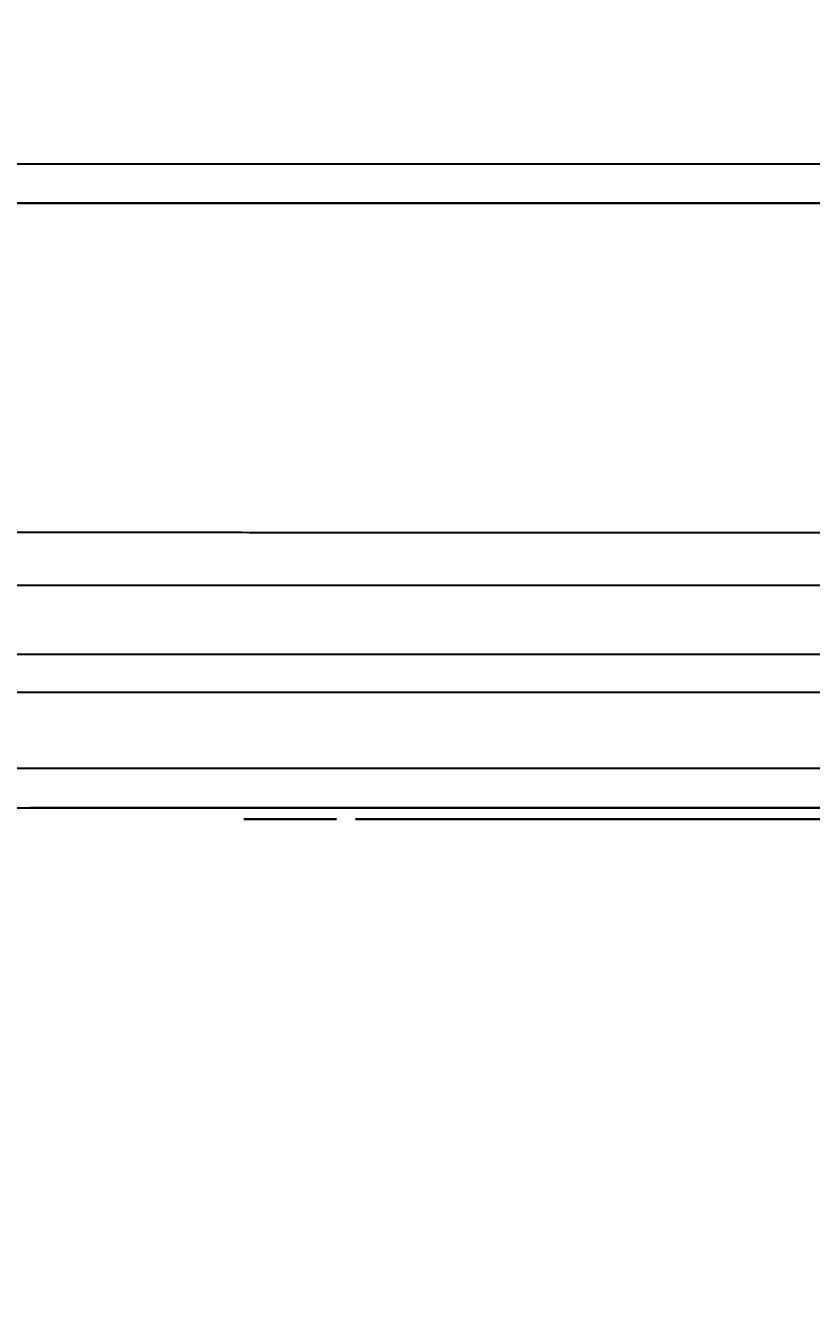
# Model space of a CAD drawing. Extents: x 8663 to 11443, y -20992 to -18942.
# Drawn here: x 9533.69 to 9554.19, y -20558.39 to -20525.33 of the extents above; entities that cross this region are included whole.
import ezdxf

# ---------------------------------------------------------------- set-up
doc = ezdxf.new("R2010")
doc.units = 0
doc.layers.get('0').update_dxf_attribs({"linetype": 'CONTINUOUS'})
doc.layers.add('1', color=7, linetype='CONTINUOUS')
doc.styles.add('____', font='')
doc.styles.get('____').set_extended_font_data('굴림')
doc.dimstyles.new('MSADIM', dxfattribs={"dimtxt": 33, "dimasz": 17, "dimexe": 10, "dimexo": 7.5, "dimgap": 10, "dimtad": 0, "dimtih": 1, "dimtoh": 1, "dimdec": 0, "dimzin": 1, "dimtxsty": '____', "dimcen": 11.25, "dimazin": 3, "dimtfac": 1, "dimtdec": 0, "dimtix": 1, "dimtmove": 0, "dimatfit": 3, "dimtolj": 1, "dimtzin": 1})

# ---------------------------------------------------------------- blocks, each defined once
blk = doc.blocks.new('*D257')
at = {"color": 0}
for p, q in [((9808.175, -20526.701), (9808.175, -20649.19)), ((9336.771, -20553.594), (9336.771, -20649.19)), ((9353.771, -20639.19), (9531.49, -20639.19)), ((9791.175, -20639.19), (9613.456, -20639.19))]:
    blk.add_line(p, q, dxfattribs=at)
for points in [[(9353.771, -20636.357), (9353.771, -20642.024), (9336.771, -20639.19)], [(9791.175, -20636.357), (9791.175, -20642.024), (9808.175, -20639.19)]]:
    blk.add_solid(points, dxfattribs=at)
at = {"color": 0, "insert": (9572.473, -20639.19), "char_height": 28, "attachment_point": 5, "style": '____'}
blk.add_mtext('\\A1;470', dxfattribs=at)

msp = doc.modelspace()

# ---------------------------------------------------------------- linework, layer by layer
at = {"layer": '1', "color": 7, "linetype": 'CONTINUOUS'}
for p, q in [((9516.189, -20544.688), (9578.447, -20544.688)), ((9424.935, -20545.722), (9578.447, -20545.722))]:
    msp.add_line(p, q, dxfattribs=at)
for points, degree, knots in [([(9426.57, -20528.975), (9427.235, -20528.973), (9427.942, -20528.971), (9429.446, -20528.968), (9430.244, -20528.966), (9431.937, -20528.963), (9432.833, -20528.962), (9434.734, -20528.959), (9435.738, -20528.958), (9437.864, -20528.956), (9438.986, -20528.955), (9441.359, -20528.953), (9442.61, -20528.952), (9445.252, -20528.951), (9446.643, -20528.95), (9448.845, -20528.949), (9449.599, -20528.949), (9450.758, -20528.949), (9451.346, -20528.948), (9452.044, -20528.948), (9452.397, -20528.948), (9452.574, -20528.948), (9452.663, -20528.948), (9452.708, -20528.948), (9452.73, -20528.948), (9452.741, -20528.948), (9452.746, -20528.948), (9452.749, -20528.948), (9452.751, -20528.948), (9452.751, -20528.948), (9452.752, -20528.948), (9452.752, -20528.948), (9452.752, -20528.948), (9454.136, -20528.948), (9455.548, -20528.947), (9457.71, -20528.947), (9458.438, -20528.947), (9459.908, -20528.946), (9460.65, -20528.946), (9462.898, -20528.946), (9464.424, -20528.946), (9467.533, -20528.945), (9469.115, -20528.945), (9472.337, -20528.945), (9473.975, -20528.944), (9477.31, -20528.944), (9479.006, -20528.944), (9482.453, -20528.944), (9484.205, -20528.944), (9486.874, -20528.944), (9488.219, -20528.944), (9489.806, -20528.944), (9490.604, -20528.944), (9491.004, -20528.944), (9491.204, -20528.944), (9491.304, -20528.944), (9491.354, -20528.944), (9491.379, -20528.944), (9491.392, -20528.944), (9491.398, -20528.944), (9491.401, -20528.944), (9491.403, -20528.944), (9491.404, -20528.944), (9491.404, -20528.944), (9491.404, -20528.944), (9493.509, -20528.944), (9495.648, -20528.944), (9498.906, -20528.943), (9500, -20528.943), (9502.204, -20528.943), (9503.314, -20528.943), (9506.667, -20528.943), (9508.932, -20528.943), (9513.516, -20528.943), (9515.835, -20528.943), (9520.519, -20528.943), (9522.884, -20528.943), (9527.655, -20528.943), (9530.061, -20528.943), (9533.695, -20528.943), (9534.911, -20528.943), (9537.35, -20528.943), (9539.797, -20528.943), (9542.257, -20528.943), (9544.724, -20528.943), (9545.96, -20528.943), (9548.439, -20528.943), (9549.68, -20528.943), (9552.168, -20528.943), (9553.414, -20528.943), (9557.156, -20528.943), (9559.659, -20528.943), (9567.176, -20528.943), (9572.204, -20528.943), (9582.232, -20528.943), (9587.232, -20528.943), (9593.436, -20528.943), (9594.674, -20528.943), (9597.145, -20528.943), (9598.377, -20528.943), (9602.066, -20528.943), (9604.512, -20528.943), (9606.94, -20528.943)], 3, [0, 0, 0, 0, 0.03125, 0.03125, 0.0625, 0.0625, 0.09375, 0.09375, 0.125, 0.125, 0.15625, 0.15625, 0.1875, 0.1875, 0.21875, 0.21875, 0.234375, 0.234375, 0.242187, 0.246094, 0.248047, 0.249023, 0.249512, 0.249756, 0.249878, 0.249939, 0.249969, 0.249985, 0.249992, 0.249996, 0.249998, 0.249998, 0.25, 0.25, 0.28125, 0.28125, 0.296875, 0.296875, 0.3125, 0.3125, 0.34375, 0.34375, 0.375, 0.375, 0.40625, 0.40625, 0.4375, 0.4375, 0.46875, 0.46875, 0.484375, 0.492187, 0.496094, 0.498047, 0.499023, 0.499512, 0.499756, 0.499878, 0.499939, 0.499969, 0.499985, 0.499992, 0.499996, 0.499996, 0.5, 0.5, 0.53125, 0.53125, 0.546875, 0.546875, 0.5625, 0.5625, 0.59375, 0.59375, 0.625, 0.625, 0.65625, 0.65625, 0.6875, 0.6875, 0.703125, 0.703125, 0.71875, 0.734375, 0.734375, 0.75, 0.75, 0.765625, 0.765625, 0.78125, 0.78125, 0.8125, 0.8125, 0.875, 0.875, 0.9375, 0.9375, 0.953125, 0.953125, 0.96875, 0.96875, 1, 1, 1, 1]), ([(9606.94, -20529.964), (9606.877, -20529.964), (9606.751, -20529.964), (9606.563, -20529.964), (9606.374, -20529.964), (9606.185, -20529.964), (9605.996, -20529.964), (9605.808, -20529.964), (9605.619, -20529.964), (9605.43, -20529.964), (9605.241, -20529.964), (9605.053, -20529.964), (9604.864, -20529.964), (9604.675, -20529.964), (9604.486, -20529.964), (9604.297, -20529.964), (9604.108, -20529.964), (9603.919, -20529.964), (9603.73, -20529.964), (9603.541, -20529.964), (9603.353, -20529.964), (9603.164, -20529.964), (9602.975, -20529.964), (9602.786, -20529.964), (9602.597, -20529.964), (9602.408, -20529.964), (9602.219, -20529.964), (9602.029, -20529.964), (9601.84, -20529.964), (9601.651, -20529.964), (9601.462, -20529.964), (9601.273, -20529.964), (9601.084, -20529.964), (9600.895, -20529.964), (9600.706, -20529.964), (9600.517, -20529.964), (9600.327, -20529.964), (9600.138, -20529.964), (9599.949, -20529.964), (9599.76, -20529.964), (9599.57, -20529.964), (9599.381, -20529.964), (9599.192, -20529.964), (9599.003, -20529.964), (9598.813, -20529.964), (9598.624, -20529.964), (9598.435, -20529.964), (9598.245, -20529.964), (9598.056, -20529.964), (9597.867, -20529.964), (9597.677, -20529.964), (9597.488, -20529.964), (9597.298, -20529.964), (9597.109, -20529.964), (9596.919, -20529.964), (9596.73, -20529.964), (9596.54, -20529.964), (9596.351, -20529.964), (9596.161, -20529.964), (9595.972, -20529.964), (9595.782, -20529.964), (9595.593, -20529.964), (9595.403, -20529.964), (9595.214, -20529.964), (9595.024, -20529.964), (9594.834, -20529.964), (9594.645, -20529.964), (9594.455, -20529.964), (9594.266, -20529.964), (9594.076, -20529.964), (9593.886, -20529.964), (9593.696, -20529.964), (9593.507, -20529.964), (9593.317, -20529.964), (9593.127, -20529.964), (9592.937, -20529.964), (9592.748, -20529.964), (9592.558, -20529.964), (9592.368, -20529.964), (9592.178, -20529.964), (9591.988, -20529.964), (9591.799, -20529.964), (9591.609, -20529.964), (9591.419, -20529.964), (9591.229, -20529.964), (9591.039, -20529.964), (9589.856, -20529.964), (9587.681, -20529.964), (9584.523, -20529.964), (9581.373, -20529.964), (9578.232, -20529.964), (9574.838, -20529.964), (9571.199, -20529.964), (9567.327, -20529.964), (9563.488, -20529.964), (9559.659, -20529.964), (9555.847, -20529.964), (9552.056, -20529.964), (9548.315, -20529.964), (9543.383, -20529.964), (9537.335, -20529.964), (9531.033, -20529.964), (9525.65, -20529.964), (9521.13, -20529.964), (9516.687, -20529.964), (9512.327, -20529.965), (9508.057, -20529.965), (9504.686, -20529.965), (9502.149, -20529.965), (9500.395, -20529.965), (9498.666, -20529.965), (9496.96, -20529.965), (9495.279, -20529.965), (9493.622, -20529.965), (9491.572, -20529.965), (9489.153, -20529.965), (9486.393, -20529.965), (9483.702, -20529.966), (9480.185, -20529.966), (9475.942, -20529.966), (9471.376, -20529.967), (9467.317, -20529.967), (9463.969, -20529.967), (9461.015, -20529.968), (9458.422, -20529.969), (9455.937, -20529.969), (9453.414, -20529.97), (9450.87, -20529.971), (9448.318, -20529.972), (9446.274, -20529.972), (9444.684, -20529.973), (9443.503, -20529.974), (9442.152, -20529.975), (9440.648, -20529.976), (9438.997, -20529.977), (9437.401, -20529.979), (9435.848, -20529.981), (9434.344, -20529.983), (9433.13, -20529.984), (9432.184, -20529.986), (9431.485, -20529.987), (9430.793, -20529.989), (9430.28, -20529.99), (9429.939, -20529.991), (9429.766, -20529.991), (9429.593, -20529.992), (9429.42, -20529.992), (9429.246, -20529.992), (9429.073, -20529.993), (9428.9, -20529.993), (9428.727, -20529.994), (9428.554, -20529.994), (9428.381, -20529.995), (9428.208, -20529.995), (9428.035, -20529.996), (9427.862, -20529.996), (9427.689, -20529.997), (9427.574, -20529.997), (9427.517, -20529.997)], 3, [0, 0, 0, 0, 0.000736, 0.001471, 0.002207, 0.002943, 0.003678, 0.004414, 0.00515, 0.005886, 0.006622, 0.007358, 0.008094, 0.008831, 0.009567, 0.010303, 0.01104, 0.011776, 0.012513, 0.01325, 0.013987, 0.014724, 0.01546, 0.016198, 0.016935, 0.017672, 0.018409, 0.019147, 0.019884, 0.020622, 0.021359, 0.022097, 0.022835, 0.023573, 0.024311, 0.025049, 0.025788, 0.026526, 0.027265, 0.028003, 0.028742, 0.029481, 0.03022, 0.030959, 0.031698, 0.032437, 0.033177, 0.033916, 0.034656, 0.035395, 0.036135, 0.036875, 0.037615, 0.038356, 0.039096, 0.039837, 0.040577, 0.041318, 0.042059, 0.0428, 0.043541, 0.044282, 0.045024, 0.045765, 0.046507, 0.047249, 0.047991, 0.048733, 0.049475, 0.050217, 0.05096, 0.051703, 0.052446, 0.053189, 0.053932, 0.054675, 0.055419, 0.056162, 0.056906, 0.05765, 0.058394, 0.059138, 0.059883, 0.060627, 0.061372, 0.062117, 0.062862, 0.075299, 0.087739, 0.100186, 0.112646, 0.125124, 0.14076, 0.156365, 0.171947, 0.187515, 0.203354, 0.21913, 0.234851, 0.250525, 0.281964, 0.313153, 0.334117, 0.354922, 0.375572, 0.396687, 0.417595, 0.438298, 0.447362, 0.456399, 0.465409, 0.474391, 0.483344, 0.492269, 0.501163, 0.516831, 0.532423, 0.547932, 0.563351, 0.594506, 0.62525, 0.65018, 0.674777, 0.69383, 0.712629, 0.731148, 0.749363, 0.770626, 0.791517, 0.811993, 0.822545, 0.833, 0.843354, 0.859112, 0.874675, 0.8904, 0.90598, 0.921645, 0.937289, 0.945055, 0.952864, 0.960719, 0.968623, 0.970648, 0.972683, 0.974727, 0.97678, 0.978842, 0.980914, 0.982995, 0.985085, 0.987185, 0.989295, 0.991415, 0.993546, 0.995686, 0.997838, 1, 1, 1, 1]), ([(9428.833, -20529.996), (9430.503, -20529.991), (9432.296, -20529.988), (9436.122, -20529.981), (9438.156, -20529.979), (9442.473, -20529.975), (9444.757, -20529.974), (9448.382, -20529.972), (9449.621, -20529.971), (9452.158, -20529.971), (9453.457, -20529.97), (9457.444, -20529.969), (9460.225, -20529.968), (9466.038, -20529.967), (9469.072, -20529.967), (9475.418, -20529.966), (9478.731, -20529.966), (9485.672, -20529.966), (9489.298, -20529.965), (9496.909, -20529.965), (9500.849, -20529.965), (9509.011, -20529.965), (9513.231, -20529.965), (9519.778, -20529.964), (9521.996, -20529.964), (9526.506, -20529.964), (9528.803, -20529.964), (9535.754, -20529.964), (9540.475, -20529.964), (9550.095, -20529.964), (9554.993, -20529.964), (9564.974, -20529.964), (9570.055, -20529.964), (9576.53, -20529.964), (9577.83, -20529.964), (9580.445, -20529.964), (9581.76, -20529.964), (9585.708, -20529.964), (9588.346, -20529.964), (9596.281, -20529.964), (9601.596, -20529.964), (9606.94, -20529.964)], 3, [0, 0, 0, 0, 0.0625, 0.0625, 0.125, 0.125, 0.1875, 0.1875, 0.21875, 0.21875, 0.25, 0.25, 0.3125, 0.3125, 0.375, 0.375, 0.4375, 0.4375, 0.5, 0.5, 0.5625, 0.5625, 0.625, 0.625, 0.65625, 0.65625, 0.6875, 0.6875, 0.75, 0.75, 0.8125, 0.8125, 0.875, 0.875, 0.890625, 0.890625, 0.90625, 0.90625, 0.9375, 0.9375, 1, 1, 1, 1]), ([(9431.28, -20538.504), (9431.951, -20538.505), (9432.659, -20538.505), (9434.154, -20538.506), (9434.941, -20538.506), (9436.6, -20538.507), (9437.473, -20538.508), (9439.308, -20538.509), (9440.272, -20538.509), (9442.297, -20538.51), (9443.358, -20538.51), (9445.585, -20538.511), (9446.751, -20538.512), (9448.585, -20538.513), (9449.211, -20538.513), (9450.491, -20538.514), (9451.146, -20538.514), (9452.486, -20538.514), (9453.171, -20538.515), (9454.222, -20538.515), (9454.754, -20538.515), (9455.384, -20538.516), (9455.702, -20538.516), (9455.862, -20538.516), (9455.942, -20538.516), (9455.982, -20538.516), (9456.002, -20538.516), (9456.012, -20538.516), (9456.017, -20538.516), (9456.02, -20538.516), (9456.021, -20538.516), (9456.021, -20538.516), (9456.022, -20538.516), (9456.022, -20538.516), (9456.022, -20538.516), (9456.495, -20538.516), (9456.993, -20538.516), (9458.042, -20538.517), (9458.594, -20538.517), (9459.752, -20538.518), (9460.358, -20538.518), (9461.631, -20538.519), (9462.296, -20538.519), (9463.689, -20538.519), (9464.417, -20538.52), (9465.556, -20538.52), (9465.944, -20538.52), (9466.737, -20538.521), (9467.142, -20538.521), (9467.969, -20538.521), (9468.391, -20538.521), (9469.253, -20538.522), (9469.693, -20538.522), (9470.59, -20538.522), (9471.048, -20538.522), (9471.749, -20538.523), (9472.104, -20538.523), (9472.523, -20538.523), (9472.734, -20538.523), (9472.84, -20538.523), (9472.893, -20538.523), (9472.92, -20538.523), (9472.933, -20538.523), (9472.94, -20538.523), (9472.943, -20538.523), (9472.945, -20538.523), (9472.946, -20538.523), (9472.946, -20538.523), (9472.946, -20538.523), (9472.946, -20538.523), (9474.068, -20538.524), (9475.164, -20538.524), (9477.301, -20538.525), (9478.342, -20538.525), (9480.358, -20538.526), (9481.334, -20538.526), (9483.216, -20538.527), (9484.122, -20538.527), (9485.857, -20538.528), (9486.686, -20538.528), (9488.262, -20538.529), (9489.009, -20538.529), (9490.416, -20538.53), (9491.075, -20538.53), (9491.996, -20538.53), (9492.291, -20538.531), (9492.716, -20538.531), (9492.925, -20538.531), (9493.16, -20538.531), (9493.275, -20538.531), (9493.333, -20538.531), (9493.361, -20538.531), (9493.376, -20538.531), (9493.383, -20538.531), (9493.386, -20538.531), (9493.388, -20538.531), (9493.389, -20538.531), (9493.389, -20538.531), (9493.39, -20538.531), (9493.39, -20538.531), (9493.39, -20538.531), (9494.502, -20538.531), (9495.616, -20538.532), (9497.848, -20538.533), (9498.965, -20538.533), (9501.202, -20538.534), (9502.321, -20538.534), (9504.559, -20538.535), (9505.678, -20538.535), (9509.032, -20538.536), (9511.266, -20538.536), (9515.708, -20538.538), (9517.918, -20538.538), (9522.3, -20538.539), (9524.472, -20538.54), (9528.766, -20538.541), (9530.888, -20538.542), (9535.069, -20538.543), (9537.128, -20538.544), (9540.163, -20538.544), (9541.165, -20538.545), (9542.654, -20538.545), (9543.395, -20538.545), (9544.253, -20538.545), (9544.68, -20538.545), (9544.893, -20538.545), (9545, -20538.545), (9545.053, -20538.545), (9545.079, -20538.545), (9545.093, -20538.545), (9545.099, -20538.545), (9545.103, -20538.545), (9545.104, -20538.545), (9545.105, -20538.545), (9545.106, -20538.545), (9545.106, -20538.545), (9545.106, -20538.545), (9546.424, -20538.546), (9547.743, -20538.546), (9549.724, -20538.546), (9550.384, -20538.546), (9551.705, -20538.547), (9552.365, -20538.547), (9555.667, -20538.547), (9558.31, -20538.548), (9562.267, -20538.548), (9563.585, -20538.548), (9566.216, -20538.549), (9567.531, -20538.549), (9570.155, -20538.549), (9571.464, -20538.549), (9574.078, -20538.55), (9575.381, -20538.55), (9577.981, -20538.55), (9579.278, -20538.55), (9581.863, -20538.551), (9583.152, -20538.551), (9585.719, -20538.551), (9586.998, -20538.551), (9589.547, -20538.551), (9590.816, -20538.551), (9593.342, -20538.552), (9594.6, -20538.552), (9596.477, -20538.552), (9597.102, -20538.552), (9598.347, -20538.552), (9598.968, -20538.552), (9600.826, -20538.552), (9602.058, -20538.552), (9603.589, -20538.552), (9603.895, -20538.552), (9604.506, -20538.552), (9604.811, -20538.552), (9605.421, -20538.552), (9605.725, -20538.552), (9606.333, -20538.552), (9606.636, -20538.552), (9606.94, -20538.552)], 3, [0, 0, 0, 0, 0.03125, 0.03125, 0.0625, 0.0625, 0.09375, 0.09375, 0.125, 0.125, 0.15625, 0.15625, 0.1875, 0.1875, 0.203125, 0.203125, 0.21875, 0.21875, 0.234375, 0.234375, 0.242187, 0.246094, 0.248047, 0.249023, 0.249512, 0.249756, 0.249878, 0.249939, 0.249969, 0.249985, 0.249992, 0.249996, 0.249998, 0.249998, 0.25, 0.25, 0.265625, 0.265625, 0.28125, 0.28125, 0.296875, 0.296875, 0.3125, 0.3125, 0.328125, 0.328125, 0.335937, 0.335937, 0.34375, 0.34375, 0.351562, 0.351562, 0.359375, 0.359375, 0.367187, 0.367187, 0.371094, 0.373047, 0.374023, 0.374512, 0.374756, 0.374878, 0.374939, 0.374969, 0.374985, 0.374992, 0.374996, 0.374998, 0.374998, 0.375, 0.375, 0.390625, 0.390625, 0.40625, 0.40625, 0.421875, 0.421875, 0.4375, 0.4375, 0.453125, 0.453125, 0.46875, 0.46875, 0.484375, 0.484375, 0.492187, 0.492187, 0.496094, 0.498047, 0.499023, 0.499512, 0.499756, 0.499878, 0.499939, 0.499969, 0.499985, 0.499992, 0.499996, 0.499998, 0.499998, 0.5, 0.5, 0.515625, 0.515625, 0.53125, 0.53125, 0.546875, 0.546875, 0.5625, 0.5625, 0.59375, 0.59375, 0.625, 0.625, 0.65625, 0.65625, 0.6875, 0.6875, 0.71875, 0.71875, 0.734375, 0.734375, 0.742187, 0.746094, 0.748047, 0.749023, 0.749512, 0.749756, 0.749878, 0.749939, 0.749969, 0.749985, 0.749992, 0.749996, 0.749998, 0.749998, 0.75, 0.75, 0.765625, 0.765625, 0.773437, 0.773437, 0.78125, 0.78125, 0.8125, 0.8125, 0.828125, 0.828125, 0.84375, 0.84375, 0.859375, 0.859375, 0.875, 0.875, 0.890625, 0.890625, 0.90625, 0.90625, 0.921875, 0.921875, 0.9375, 0.9375, 0.953125, 0.953125, 0.960937, 0.960937, 0.96875, 0.96875, 0.984375, 0.984375, 0.988281, 0.988281, 0.992187, 0.992187, 0.996094, 0.996094, 1, 1, 1, 1]), ([(9606.942, -20539.926), (9604.275, -20539.926), (9601.612, -20539.926), (9597.625, -20539.926), (9596.297, -20539.926), (9593.642, -20539.926), (9592.315, -20539.926), (9585.713, -20539.926), (9580.521, -20539.926), (9570.302, -20539.926), (9565.274, -20539.926), (9555.376, -20539.926), (9550.506, -20539.926), (9543.316, -20539.926), (9540.938, -20539.926), (9536.225, -20539.926), (9533.909, -20539.926), (9527.073, -20539.926), (9522.669, -20539.926), (9514.147, -20539.926), (9510.03, -20539.926), (9502.079, -20539.926), (9498.245, -20539.926), (9493.619, -20539.926), (9492.702, -20539.926), (9490.893, -20539.926), (9490, -20539.926), (9487.354, -20539.926), (9485.632, -20539.926), (9480.59, -20539.926), (9477.39, -20539.926), (9471.274, -20539.926), (9468.358, -20539.926), (9462.784, -20539.926), (9460.127, -20539.926), (9455.063, -20539.926), (9452.655, -20539.926), (9449.225, -20539.926), (9448.112, -20539.926), (9445.945, -20539.926), (9444.89, -20539.926), (9439.779, -20539.926), (9436.199, -20539.926), (9433.112, -20539.926)], 3, [0, 0, 0, 0, 0.03125, 0.03125, 0.046875, 0.046875, 0.0625, 0.0625, 0.125, 0.125, 0.1875, 0.1875, 0.25, 0.25, 0.28125, 0.28125, 0.3125, 0.3125, 0.375, 0.375, 0.4375, 0.4375, 0.5, 0.5, 0.515625, 0.515625, 0.53125, 0.53125, 0.5625, 0.5625, 0.625, 0.625, 0.6875, 0.6875, 0.75, 0.75, 0.8125, 0.8125, 0.84375, 0.84375, 0.875, 0.875, 1, 1, 1, 1]), ([(9606.94, -20542.716), (9605.163, -20542.716), (9603.394, -20542.716), (9599.878, -20542.716), (9598.131, -20542.716), (9592.934, -20542.716), (9589.524, -20542.716), (9585.33, -20542.716), (9584.493, -20542.716), (9582.834, -20542.716), (9582.015, -20542.716), (9579.585, -20542.716), (9578.003, -20542.716), (9573.357, -20542.716), (9570.393, -20542.716), (9566.818, -20542.716), (9566.109, -20542.716), (9564.705, -20542.716), (9564.008, -20542.716), (9561.948, -20542.716), (9560.611, -20542.716), (9556.7, -20542.716), (9554.227, -20542.716), (9549.506, -20542.716), (9547.259, -20542.716), (9542.963, -20542.716), (9540.914, -20542.716), (9536.994, -20542.716), (9535.142, -20542.716), (9531.625, -20542.716), (9529.96, -20542.716), (9525.212, -20542.716), (9522.372, -20542.716), (9518.646, -20542.716), (9517.533, -20542.716), (9516.479, -20542.716)], 3, [0, 0, 0, 0, 0.038702, 0.038702, 0.077404, 0.077404, 0.154808, 0.154808, 0.174159, 0.174159, 0.19351, 0.19351, 0.232212, 0.232212, 0.309615, 0.309615, 0.328966, 0.328966, 0.348317, 0.348317, 0.387019, 0.387019, 0.464423, 0.464423, 0.541827, 0.541827, 0.619231, 0.619231, 0.696635, 0.696635, 0.774039, 0.774039, 0.928846, 0.928846, 1, 1, 1, 1]), ([(9533.813, -20545.722), (9533.865, -20545.722), (9533.937, -20545.722), (9534.12, -20545.722), (9534.231, -20545.722), (9534.488, -20545.722), (9534.634, -20545.722), (9534.957, -20545.722), (9535.135, -20545.722), (9535.516, -20545.722), (9535.719, -20545.722), (9536.064, -20545.722), (9536.199, -20545.722), (9536.337, -20545.722)], 3, [0, 0, 0, 0, 0.17811, 0.17811, 0.356221, 0.356221, 0.534331, 0.534331, 0.712441, 0.712441, 0.890551, 0.890551, 1, 1, 1, 1]), ([(9536.337, -20545.722), (9535.792, -20545.722), (9534.749, -20545.722), (9533.97, -20545.722), (9533.813, -20545.722)], 2, [0, 0, 0, 0.287781, 0.64389, 1, 1, 1]), ([(9536.337, -20545.722), (9536.336, -20545.722), (9536.336, -20545.722), (9536.156, -20545.722), (9535.982, -20545.722), (9535.648, -20545.722), (9535.488, -20545.722), (9535.184, -20545.722), (9535.04, -20545.722), (9534.772, -20545.722), (9534.647, -20545.722), (9534.419, -20545.722), (9534.316, -20545.722), (9534.224, -20545.722)], 3, [0, 0, 0, 0, 0.0007, 0.0007, 0.20056, 0.20056, 0.40042, 0.40042, 0.60028, 0.60028, 0.80014, 0.80014, 1, 1, 1, 1]), ([(9534.224, -20545.722), (9534.501, -20545.722), (9535.311, -20545.722), (9536.068, -20545.722), (9536.337, -20545.722)], 2, [0, 0, 0, 0.39968, 0.799361, 1, 1, 1]), ([(9536.793, -20545.722), (9536.748, -20545.722), (9536.702, -20545.722), (9536.615, -20545.722), (9536.573, -20545.722), (9536.495, -20545.722), (9536.459, -20545.722), (9536.397, -20545.722), (9536.371, -20545.722), (9536.329, -20545.722), (9536.313, -20545.722), (9536.295, -20545.722), (9536.291, -20545.722), (9536.297, -20545.722), (9536.307, -20545.722), (9536.337, -20545.722), (9536.358, -20545.722), (9536.384, -20545.722)], 3, [0, 0, 0, 0, 0.125, 0.125, 0.25, 0.25, 0.375, 0.375, 0.5, 0.5, 0.625, 0.625, 0.75, 0.75, 0.875, 0.875, 1, 1, 1, 1]), ([(9536.768, -20545.722), (9536.827, -20545.722), (9537.452, -20545.722), (9538.04, -20545.722)], 2, [0, 0, 0, 0.094963, 1, 1, 1]), ([(9538.306, -20545.722), (9538.218, -20545.722), (9538.129, -20545.722), (9537.846, -20545.722), (9537.651, -20545.722), (9537.265, -20545.722), (9537.074, -20545.722), (9536.854, -20545.722), (9536.822, -20545.722), (9536.79, -20545.722)], 3, [0, 0, 0, 0, 0.17306, 0.17306, 0.553831, 0.553831, 0.934602, 0.934602, 1, 1, 1, 1]), ([(9538.305, -20545.722), (9538.276, -20545.722), (9538.253, -20545.722), (9538.222, -20545.722), (9538.214, -20545.722), (9538.214, -20545.722)], 3, [0, 0, 0, 0, 0.500888, 0.500888, 1, 1, 1, 1]), ([(9538.214, -20545.722), (9538.214, -20545.722), (9538.218, -20545.722), (9538.23, -20545.722), (9538.24, -20545.722), (9538.265, -20545.722), (9538.28, -20545.722), (9538.317, -20545.722), (9538.338, -20545.722), (9538.384, -20545.722), (9538.409, -20545.722), (9538.464, -20545.722), (9538.493, -20545.722), (9538.553, -20545.722), (9538.585, -20545.722), (9538.649, -20545.722), (9538.682, -20545.722), (9538.714, -20545.722)], 3, [0, 0, 0, 0, 0.124111, 0.124111, 0.249238, 0.249238, 0.374365, 0.374365, 0.499492, 0.499492, 0.624619, 0.624619, 0.749746, 0.749746, 0.874873, 0.874873, 1, 1, 1, 1]), ([(9538.714, -20545.722), (9538.615, -20545.722), (9538.432, -20545.722), (9538.291, -20545.722), (9538.214, -20545.722), (9538.214, -20545.722)], 2, [0, 0, 0, 0.250071, 0.500143, 0.750214, 1, 1, 1]), ([(9538.431, -20545.722), (9538.491, -20545.722), (9538.644, -20545.722), (9538.853, -20545.722), (9538.979, -20545.722)], 3, [0, 0, 0, 0, 0.472296, 1, 1, 1, 1]), ([(9538.891, -20545.722), (9538.844, -20545.722), (9538.798, -20545.722), (9538.722, -20545.722), (9538.691, -20545.722), (9538.661, -20545.722)], 3, [0, 0, 0, 0, 0.565963, 0.565963, 1, 1, 1, 1]), ([(9538.977, -20545.722), (9538.975, -20545.722), (9538.974, -20545.722), (9538.943, -20545.722), (9538.905, -20545.722), (9538.816, -20545.722), (9538.765, -20545.722), (9538.708, -20545.722)], 3, [0, 0, 0, 0, 0.027254, 0.027254, 0.525045, 0.525045, 1, 1, 1, 1]), ([(9541.858, -20545.722), (9541.766, -20545.722), (9541.663, -20545.722), (9541.435, -20545.722), (9541.31, -20545.722), (9541.042, -20545.722), (9540.898, -20545.722), (9540.594, -20545.722), (9540.433, -20545.722), (9540.099, -20545.722), (9539.926, -20545.722), (9539.567, -20545.722), (9539.383, -20545.722), (9539.039, -20545.722), (9538.881, -20545.722), (9538.72, -20545.722)], 3, [0, 0, 0, 0, 0.146359, 0.146359, 0.292719, 0.292719, 0.439078, 0.439078, 0.585437, 0.585437, 0.731796, 0.731796, 0.878156, 0.878156, 1, 1, 1, 1]), ([(9538.72, -20545.722), (9538.96, -20545.722), (9539.762, -20545.722), (9540.77, -20545.722), (9541.581, -20545.722), (9541.858, -20545.722)], 2, [0, 0, 0, 0.121748, 0.414499, 0.707249, 1, 1, 1]), ([(9538.724, -20545.722), (9538.74, -20545.722), (9538.756, -20545.722), (9539.012, -20545.722), (9539.25, -20545.722), (9539.712, -20545.722), (9539.935, -20545.722), (9540.363, -20545.722), (9540.566, -20545.722), (9540.947, -20545.722), (9541.124, -20545.722), (9541.448, -20545.722), (9541.594, -20545.722), (9541.851, -20545.722), (9541.962, -20545.722), (9542.144, -20545.722), (9542.217, -20545.722), (9542.268, -20545.722)], 3, [0, 0, 0, 0, 0.009235, 0.009235, 0.150773, 0.150773, 0.292311, 0.292311, 0.433849, 0.433849, 0.575387, 0.575387, 0.716924, 0.716924, 0.858462, 0.858462, 1, 1, 1, 1]), ([(9538.785, -20545.722), (9538.824, -20545.722), (9538.894, -20545.722), (9538.922, -20545.722)], 2, [0, 0, 0, 0.499743, 1, 1, 1]), ([(9540.205, -20545.722), (9540.175, -20545.722), (9540.107, -20545.722), (9540.006, -20545.722), (9539.903, -20545.722), (9539.808, -20545.722), (9539.75, -20545.722), (9539.722, -20545.722), (9539.721, -20545.722)], 3, [0, 0, 0, 0, 0.161694, 0.371201, 0.577824, 0.785136, 0.995315, 1, 1, 1, 1]), ([(9541.857, -20545.722), (9541.861, -20545.722), (9542.39, -20545.722), (9542.971, -20545.722)], 2, [0, 0, 0, 0.00819, 1, 1, 1]), ([(9542.972, -20545.722), (9542.904, -20545.722), (9542.837, -20545.722), (9542.456, -20545.722), (9542.154, -20545.722), (9541.863, -20545.722), (9541.86, -20545.722), (9541.857, -20545.722)], 3, [0, 0, 0, 0, 0.17247, 0.17247, 0.991807, 0.991807, 1, 1, 1, 1]), ([(9542.926, -20545.722), (9542.951, -20545.722), (9542.999, -20545.722), (9543.069, -20545.722), (9543.134, -20545.722), (9543.195, -20545.722), (9543.25, -20545.722), (9543.301, -20545.722), (9543.347, -20545.722), (9543.388, -20545.722), (9543.421, -20545.722), (9543.439, -20545.722), (9543.445, -20545.722)], 3, [0, 0, 0, 0, 0.130869, 0.254019, 0.369217, 0.47768, 0.579405, 0.675764, 0.767676, 0.856215, 0.943073, 1, 1, 1, 1]), ([(9543.424, -20545.722), (9543.396, -20545.722), (9543.362, -20545.722), (9543.279, -20545.722), (9543.153, -20545.722), (9543.097, -20545.722), (9543.04, -20545.722), (9543.003, -20545.722), (9542.926, -20545.722)], 2, [0, 0, 0, 0.148981, 0.148981, 0.57449, 0.57449, 0.787245, 0.787245, 1, 1, 1]), ([(9542.987, -20545.722), (9543.087, -20545.722), (9543.148, -20545.722), (9543.234, -20545.722), (9543.306, -20545.722), (9543.476, -20545.722), (9543.592, -20545.722), (9543.721, -20545.722), (9543.81, -20545.722), (9543.824, -20545.722), (9543.834, -20545.722), (9543.836, -20545.722)], 2, [0, 0, 0, 0.125, 0.125, 0.25, 0.25, 0.5, 0.5, 0.75, 0.875, 0.875, 1, 1, 1]), ([(9543.836, -20545.722), (9543.836, -20545.722), (9543.834, -20545.722), (9543.824, -20545.722), (9543.806, -20545.722), (9543.782, -20545.722), (9543.75, -20545.722), (9543.712, -20545.722), (9543.666, -20545.722), (9543.613, -20545.722), (9543.555, -20545.722), (9543.489, -20545.722), (9543.419, -20545.722), (9543.343, -20545.722), (9543.262, -20545.722), (9543.175, -20545.722), (9543.083, -20545.722), (9543.019, -20545.722), (9542.987, -20545.722)], 3, [0, 0, 0, 0, 0.067445, 0.131363, 0.192807, 0.25185, 0.309132, 0.365564, 0.421961, 0.479423, 0.537556, 0.596298, 0.656752, 0.719202, 0.784112, 0.852542, 0.92425, 1, 1, 1, 1]), ([(9544.261, -20545.722), (9544.24, -20545.722), (9544.218, -20545.722), (9544.172, -20545.722), (9544.149, -20545.722), (9544.107, -20545.722), (9544.087, -20545.722), (9544.054, -20545.722), (9544.04, -20545.722), (9544.03, -20545.722)], 3, [0, 0, 0, 0, 0.25, 0.25, 0.5, 0.5, 0.75, 0.75, 1, 1, 1, 1]), ([(9546.18, -20545.722), (9546.056, -20545.722), (9545.933, -20545.722), (9545.285, -20545.722), (9544.768, -20545.722), (9544.261, -20545.722)], 3, [0, 0, 0, 0, 0.190201, 0.190201, 1, 1, 1, 1]), ([(9546.191, -20545.722), (9546.095, -20545.722), (9546, -20545.722), (9545.528, -20545.722), (9545.16, -20545.722), (9544.623, -20545.722), (9544.448, -20545.722), (9544.276, -20545.722)], 3, [0, 0, 0, 0, 0.144658, 0.144658, 0.71756, 0.71756, 1, 1, 1, 1]), ([(9544.689, -20545.722), (9544.678, -20545.722), (9544.672, -20545.722), (9544.671, -20545.722), (9544.675, -20545.722), (9544.693, -20545.722), (9544.706, -20545.722), (9544.74, -20545.722), (9544.761, -20545.722), (9544.784, -20545.722)], 3, [0, 0, 0, 0, 0.25, 0.25, 0.5, 0.5, 0.75, 0.75, 1, 1, 1, 1]), ([(9544.834, -20545.722), (9545.356, -20545.722), (9546.047, -20545.722), (9546.191, -20545.722)], 2, [0, 0, 0, 0.793527, 1, 1, 1]), ([(9546.2, -20545.722), (9546.246, -20545.722), (9546.3, -20545.722), (9546.42, -20545.722), (9546.487, -20545.722), (9546.629, -20545.722), (9546.704, -20545.722), (9546.86, -20545.722), (9546.94, -20545.722), (9547.02, -20545.722)], 3, [0, 0, 0, 0, 0.25, 0.25, 0.5, 0.5, 0.75, 0.75, 1, 1, 1, 1]), ([(9554.144, -20545.722), (9554.075, -20545.722), (9554.005, -20545.722), (9553.398, -20545.722), (9552.856, -20545.722), (9551.765, -20545.722), (9551.218, -20545.722), (9550.122, -20545.722), (9549.574, -20545.722), (9548.484, -20545.722), (9547.941, -20545.722), (9547.273, -20545.722), (9547.142, -20545.722), (9547.012, -20545.722)], 3, [0, 0, 0, 0, 0.029642, 0.029642, 0.258318, 0.258318, 0.486994, 0.486994, 0.71567, 0.71567, 0.944346, 0.944346, 1, 1, 1, 1]), ([(9547.012, -20545.722), (9547.207, -20545.722), (9549.021, -20545.722), (9552.318, -20545.722), (9554.04, -20545.722), (9554.145, -20545.722)], 2, [0, 0, 0, 0.055549, 0.51298, 0.97041, 1, 1, 1]), ([(9547.695, -20545.722), (9548.181, -20545.722), (9548.671, -20545.722), (9549.664, -20545.722), (9550.167, -20545.722), (9551.172, -20545.722), (9551.675, -20545.722), (9552.676, -20545.722), (9553.174, -20545.722), (9553.829, -20545.722), (9553.989, -20545.722), (9554.149, -20545.722)], 3, [0, 0, 0, 0, 0.228293, 0.228293, 0.460298, 0.460298, 0.692303, 0.692303, 0.924308, 0.924308, 1, 1, 1, 1]), ([(9554.149, -20545.722), (9553.91, -20545.722), (9552.183, -20545.722), (9549.169, -20545.722), (9547.695, -20545.722)], 2, [0, 0, 0, 0.075558, 0.539635, 1, 1, 1]), ([(9547.914, -20545.722), (9548.077, -20545.722), (9548.842, -20545.722), (9549.449, -20545.722)], 2, [0, 0, 0, 0.213753, 1, 1, 1]), ([(9551.823, -20545.722), (9551.44, -20545.722), (9551.054, -20545.722), (9550.262, -20545.722), (9549.854, -20545.722), (9549.043, -20545.722), (9548.64, -20545.722), (9548.131, -20545.722), (9548.023, -20545.722), (9547.915, -20545.722)], 3, [0, 0, 0, 0, 0.293816, 0.293816, 0.604568, 0.604568, 0.91532, 0.91532, 1, 1, 1, 1]), ([(9547.923, -20545.722), (9547.923, -20545.722), (9547.923, -20545.722), (9547.924, -20545.722), (9547.925, -20545.722), (9547.927, -20545.722), (9547.93, -20545.722), (9547.934, -20545.722), (9547.937, -20545.722), (9547.94, -20545.722), (9547.942, -20545.722)], 3, [0, 0, 0, 0, 0.161137, 0.311442, 0.450968, 0.581069, 0.70177, 0.810507, 0.909806, 1, 1, 1, 1]), ([(9547.942, -20545.722), (9547.931, -20545.722), (9547.926, -20545.722), (9547.924, -20545.722), (9547.923, -20545.722)], 2, [0, 0, 0, 0.5, 0.5, 1, 1, 1]), ([(9551.818, -20545.722), (9551.821, -20545.722), (9551.837, -20545.722), (9551.858, -20545.722), (9551.988, -20545.722), (9552.356, -20545.722), (9552.6, -20545.722), (9552.718, -20545.722), (9552.919, -20545.722), (9552.983, -20545.722), (9553.026, -20545.722), (9553.114, -20545.722)], 2, [0, 0, 0, 0.125, 0.125, 0.25, 0.5, 0.75, 0.75, 0.875, 0.9375, 0.9375, 1, 1, 1]), ([(9553.114, -20545.722), (9553.068, -20545.722), (9552.976, -20545.722), (9552.843, -20545.722), (9552.715, -20545.722), (9552.595, -20545.722), (9552.48, -20545.722), (9552.373, -20545.722), (9552.272, -20545.722), (9552.178, -20545.722), (9552.094, -20545.722), (9552.02, -20545.722), (9551.957, -20545.722), (9551.906, -20545.722), (9551.867, -20545.722), (9551.838, -20545.722), (9551.821, -20545.722), (9551.819, -20545.722), (9551.818, -20545.722)], 3, [0, 0, 0, 0, 0.066613, 0.130332, 0.192192, 0.252725, 0.312371, 0.372231, 0.432474, 0.494317, 0.556331, 0.617576, 0.678464, 0.739601, 0.801745, 0.86563, 0.931455, 1, 1, 1, 1]), ([(9553.109, -20545.722), (9552.985, -20545.722), (9552.904, -20545.722), (9552.797, -20545.722), (9552.705, -20545.722), (9552.514, -20545.722), (9552.246, -20545.722), (9552.182, -20545.722)], 2, [0, 0, 0, 0.171105, 0.171105, 0.342209, 0.342209, 0.684419, 1, 1, 1]), ([(9552.276, -20545.722), (9552.29, -20545.722), (9552.323, -20545.722), (9552.382, -20545.722), (9552.452, -20545.722), (9552.528, -20545.722), (9552.611, -20545.722), (9552.699, -20545.722), (9552.794, -20545.722), (9552.894, -20545.722), (9553, -20545.722), (9553.072, -20545.722), (9553.109, -20545.722)], 3, [0, 0, 0, 0, 0.078087, 0.179756, 0.280874, 0.379639, 0.477756, 0.576349, 0.676605, 0.780037, 0.887362, 1, 1, 1, 1]), ([(9553.374, -20545.722), (9553.291, -20545.722), (9553.194, -20545.722), (9553.125, -20545.722), (9553.012, -20545.722)], 2, [0, 0, 0, 0.5, 0.5, 1, 1, 1]), ([(9553.012, -20545.722), (9553.046, -20545.722), (9553.114, -20545.722), (9553.212, -20545.722), (9553.299, -20545.722), (9553.352, -20545.722), (9553.374, -20545.722)], 3, [0, 0, 0, 0, 0.28181, 0.553137, 0.813402, 1, 1, 1, 1]), ([(9553.109, -20545.722), (9553.137, -20545.722), (9553.191, -20545.722), (9553.271, -20545.722), (9553.347, -20545.722), (9553.396, -20545.722), (9553.419, -20545.722)], 3, [0, 0, 0, 0, 0.26368, 0.521479, 0.775734, 1, 1, 1, 1]), ([(9553.487, -20545.722), (9553.454, -20545.722), (9553.419, -20545.722), (9553.284, -20545.722), (9553.109, -20545.722)], 2, [0, 0, 0, 0.179236, 0.179236, 1, 1, 1]), ([(9553.436, -20545.722), (9553.413, -20545.722), (9553.364, -20545.722), (9553.286, -20545.722), (9553.202, -20545.722), (9553.144, -20545.722), (9553.114, -20545.722)], 3, [0, 0, 0, 0, 0.210892, 0.462388, 0.72582, 1, 1, 1, 1]), ([(9553.114, -20545.722), (9553.29, -20545.722), (9553.419, -20545.722), (9553.427, -20545.722), (9553.436, -20545.722)], 2, [0, 0, 0, 0.949077, 0.949077, 1, 1, 1]), ([(9554.141, -20545.722), (9554.221, -20545.722), (9554.301, -20545.722), (9554.456, -20545.722), (9554.531, -20545.722), (9554.673, -20545.722), (9554.74, -20545.722), (9554.86, -20545.722), (9554.914, -20545.722), (9554.96, -20545.722)], 3, [0, 0, 0, 0, 0.25, 0.25, 0.5, 0.5, 0.75, 0.75, 1, 1, 1, 1]), ([(9554.705, -20545.722), (9554.656, -20545.722), (9554.386, -20545.722), (9554.141, -20545.722)], 2, [0, 0, 0, 0.198757, 1, 1, 1]), ([(9540.631, -20546.022), (9540.545, -20546.022), (9540.502, -20546.022), (9540.441, -20546.022), (9540.238, -20546.022), (9540.126, -20546.022), (9539.883, -20546.022), (9539.708, -20546.022), (9539.541, -20546.022), (9539.461, -20546.022), (9539.425, -20546.022), (9539.406, -20546.022), (9539.393, -20546.022), (9539.39, -20546.022)], 2, [0, 0, 0, 0.0625, 0.0625, 0.125, 0.25, 0.25, 0.5, 0.5, 0.75, 0.75, 0.875, 0.875, 1, 1, 1]), ([(9539.39, -20546.022), (9539.391, -20546.022), (9539.393, -20546.022), (9539.409, -20546.022), (9539.435, -20546.022), (9539.471, -20546.022), (9539.518, -20546.022), (9539.576, -20546.022), (9539.643, -20546.022), (9539.721, -20546.022), (9539.808, -20546.022), (9539.903, -20546.022), (9540.006, -20546.022), (9540.116, -20546.022), (9540.234, -20546.022), (9540.36, -20546.022), (9540.493, -20546.022), (9540.584, -20546.022), (9540.631, -20546.022)], 3, [0, 0, 0, 0, 0.072147, 0.140718, 0.206612, 0.269816, 0.331425, 0.391713, 0.451296, 0.510972, 0.57002, 0.628261, 0.68631, 0.745168, 0.805111, 0.867328, 0.932053, 1, 1, 1, 1]), ([(9540.61, -20546.022), (9540.575, -20546.022), (9540.508, -20546.022), (9540.411, -20546.022), (9540.318, -20546.022), (9540.231, -20546.022), (9540.148, -20546.022), (9540.093, -20546.022), (9540.064, -20546.022), (9540.059, -20546.022)], 3, [0, 0, 0, 0, 0.174324, 0.340598, 0.501353, 0.658736, 0.814114, 0.96959, 1, 1, 1, 1]), ([(9540.159, -20546.022), (9540.192, -20546.022), (9540.315, -20546.022), (9540.414, -20546.022), (9540.491, -20546.022), (9540.61, -20546.022)], 2, [0, 0, 0, 0.164622, 0.582311, 0.582311, 1, 1, 1]), ([(9540.59, -20546.022), (9540.675, -20546.022), (9540.717, -20546.022), (9540.779, -20546.022), (9540.855, -20546.022), (9540.865, -20546.022)], 2, [0, 0, 0, 0.463232, 0.463232, 0.926464, 1, 1, 1]), ([(9540.994, -20546.022), (9540.994, -20546.022), (9540.965, -20546.022), (9540.906, -20546.022), (9540.812, -20546.022), (9540.713, -20546.022), (9540.645, -20546.022), (9540.61, -20546.022)], 3, [0, 0, 0, 0, 0.003629, 0.237484, 0.480073, 0.732523, 1, 1, 1, 1]), ([(9540.61, -20546.022), (9540.732, -20546.022), (9540.806, -20546.022), (9540.905, -20546.022), (9540.994, -20546.022)], 2, [0, 0, 0, 0.500001, 0.500001, 1, 1, 1]), ([(9540.631, -20546.022), (9540.674, -20546.022), (9540.759, -20546.022), (9540.882, -20546.022), (9540.999, -20546.022), (9541.11, -20546.022), (9541.214, -20546.022), (9541.312, -20546.022), (9541.403, -20546.022), (9541.487, -20546.022), (9541.563, -20546.022), (9541.629, -20546.022), (9541.685, -20546.022), (9541.73, -20546.022), (9541.766, -20546.022), (9541.791, -20546.022), (9541.807, -20546.022), (9541.809, -20546.022), (9541.809, -20546.022)], 3, [0, 0, 0, 0, 0.066283, 0.129916, 0.191305, 0.250991, 0.309879, 0.368698, 0.428134, 0.488841, 0.550001, 0.610617, 0.671618, 0.73325, 0.796678, 0.861817, 0.929282, 1, 1, 1, 1]), ([(9541.809, -20546.022), (9541.806, -20546.022), (9541.793, -20546.022), (9541.774, -20546.022), (9541.739, -20546.022), (9541.66, -20546.022), (9541.5, -20546.022), (9541.331, -20546.022), (9540.995, -20546.022), (9540.874, -20546.022), (9540.782, -20546.022), (9540.631, -20546.022)], 2, [0, 0, 0, 0.125, 0.125, 0.25, 0.25, 0.5, 0.5, 0.75, 0.875, 0.875, 1, 1, 1]), ([(9543.542, -20546.022), (9543.542, -20546.022), (9543.541, -20546.022), (9543.533, -20546.022), (9543.522, -20546.022), (9543.505, -20546.022), (9543.483, -20546.022), (9543.456, -20546.022), (9543.425, -20546.022), (9543.388, -20546.022), (9543.347, -20546.022), (9543.301, -20546.022), (9543.25, -20546.022), (9543.195, -20546.022), (9543.134, -20546.022), (9543.069, -20546.022), (9542.999, -20546.022), (9542.951, -20546.022), (9542.926, -20546.022)], 3, [0, 0, 0, 0, 0.06726, 0.13047, 0.190666, 0.248045, 0.303399, 0.357303, 0.410578, 0.464865, 0.520202, 0.577647, 0.637871, 0.70145, 0.769239, 0.841238, 0.918207, 1, 1, 1, 1]), ([(9542.926, -20546.022), (9542.999, -20546.022), (9543.04, -20546.022), (9543.092, -20546.022), (9543.274, -20546.022), (9543.362, -20546.022), (9543.433, -20546.022), (9543.477, -20546.022)], 2, [0, 0, 0, 0.181558, 0.181558, 0.363117, 0.726234, 0.726234, 1, 1, 1]), ([(9543.836, -20546.022), (9543.834, -20546.022), (9543.824, -20546.022), (9543.811, -20546.022), (9543.721, -20546.022), (9543.592, -20546.022), (9543.477, -20546.022), (9543.306, -20546.022), (9543.248, -20546.022), (9543.18, -20546.022), (9543.102, -20546.022), (9542.987, -20546.022)], 2, [0, 0, 0, 0.125, 0.125, 0.25, 0.5, 0.5, 0.75, 0.75, 0.85, 0.85, 1, 1, 1]), ([(9542.987, -20546.022), (9543.019, -20546.022), (9543.083, -20546.022), (9543.175, -20546.022), (9543.262, -20546.022), (9543.343, -20546.022), (9543.419, -20546.022), (9543.489, -20546.022), (9543.555, -20546.022), (9543.613, -20546.022), (9543.666, -20546.022), (9543.712, -20546.022), (9543.75, -20546.022), (9543.782, -20546.022), (9543.806, -20546.022), (9543.824, -20546.022), (9543.834, -20546.022), (9543.836, -20546.022), (9543.836, -20546.022)], 3, [0, 0, 0, 0, 0.07575, 0.147458, 0.215888, 0.280798, 0.343248, 0.403702, 0.462444, 0.520577, 0.578039, 0.634436, 0.690868, 0.74815, 0.807193, 0.868637, 0.932555, 1, 1, 1, 1]), ([(9544.03, -20546.022), (9544.04, -20546.022), (9544.054, -20546.022), (9544.087, -20546.022), (9544.107, -20546.022), (9544.149, -20546.022), (9544.172, -20546.022), (9544.218, -20546.022), (9544.24, -20546.022), (9544.261, -20546.022)], 3, [0, 0, 0, 0, 0.25, 0.25, 0.5, 0.5, 0.75, 0.75, 1, 1, 1, 1]), ([(9544.261, -20546.022), (9544.768, -20546.022), (9545.285, -20546.022), (9546.334, -20546.022), (9546.866, -20546.022), (9547.941, -20546.022), (9548.484, -20546.022), (9549.574, -20546.022), (9550.122, -20546.022), (9551.218, -20546.022), (9551.765, -20546.022), (9552.856, -20546.022), (9553.398, -20546.022), (9554.473, -20546.022), (9555.005, -20546.022), (9556.055, -20546.022), (9556.571, -20546.022), (9557.078, -20546.022)], 3, [0, 0, 0, 0, 0.125, 0.125, 0.25, 0.25, 0.375, 0.375, 0.5, 0.5, 0.625, 0.625, 0.75, 0.75, 0.875, 0.875, 1, 1, 1, 1]), ([(9544.784, -20546.022), (9544.761, -20546.022), (9544.74, -20546.022), (9544.706, -20546.022), (9544.693, -20546.022), (9544.675, -20546.022), (9544.671, -20546.022), (9544.672, -20546.022), (9544.678, -20546.022), (9544.689, -20546.022)], 3, [0, 0, 0, 0, 0.25, 0.25, 0.5, 0.5, 0.75, 0.75, 1, 1, 1, 1]), ([(9546.41, -20546.022), (9546.411, -20546.022), (9546.413, -20546.022), (9546.414, -20546.022), (9546.416, -20546.022), (9546.417, -20546.022), (9546.418, -20546.022), (9546.418, -20546.022), (9546.419, -20546.022), (9546.419, -20546.022), (9546.419, -20546.022)], 3, [0, 0, 0, 0, 0.077777, 0.16861, 0.274061, 0.392672, 0.524404, 0.669281, 0.827327, 1, 1, 1, 1]), ([(9546.5, -20546.022), (9546.493, -20546.022), (9546.478, -20546.022), (9546.458, -20546.022), (9546.437, -20546.022), (9546.425, -20546.022), (9546.419, -20546.022)], 3, [0, 0, 0, 0, 0.223407, 0.462655, 0.722144, 1, 1, 1, 1]), ([(9553.114, -20546.022), (9553.027, -20546.022), (9552.983, -20546.022), (9552.92, -20546.022), (9552.719, -20546.022), (9552.6, -20546.022), (9552.357, -20546.022), (9551.989, -20546.022), (9551.858, -20546.022), (9551.837, -20546.022), (9551.821, -20546.022), (9551.818, -20546.022)], 2, [0, 0, 0, 0.0625, 0.0625, 0.125, 0.25, 0.25, 0.5, 0.75, 0.875, 0.875, 1, 1, 1]), ([(9551.818, -20546.022), (9551.819, -20546.022), (9551.821, -20546.022), (9551.838, -20546.022), (9551.867, -20546.022), (9551.906, -20546.022), (9551.957, -20546.022), (9552.02, -20546.022), (9552.094, -20546.022), (9552.178, -20546.022), (9552.272, -20546.022), (9552.373, -20546.022), (9552.48, -20546.022), (9552.595, -20546.022), (9552.715, -20546.022), (9552.843, -20546.022), (9552.976, -20546.022), (9553.068, -20546.022), (9553.114, -20546.022)], 3, [0, 0, 0, 0, 0.068545, 0.13437, 0.198255, 0.260399, 0.321536, 0.382424, 0.443669, 0.505683, 0.567526, 0.627769, 0.687629, 0.747275, 0.807808, 0.869668, 0.933387, 1, 1, 1, 1]), ([(9553.109, -20546.022), (9553.072, -20546.022), (9553, -20546.022), (9552.894, -20546.022), (9552.794, -20546.022), (9552.699, -20546.022), (9552.611, -20546.022), (9552.528, -20546.022), (9552.452, -20546.022), (9552.382, -20546.022), (9552.318, -20546.022), (9552.263, -20546.022), (9552.22, -20546.022), (9552.196, -20546.022), (9552.187, -20546.022)], 3, [0, 0, 0, 0, 0.09344, 0.182472, 0.268275, 0.351443, 0.433231, 0.514625, 0.596557, 0.680439, 0.76478, 0.848876, 0.932968, 1, 1, 1, 1]), ([(9552.187, -20546.022), (9552.25, -20546.022), (9552.513, -20546.022), (9552.705, -20546.022), (9552.796, -20546.022), (9552.904, -20546.022), (9552.985, -20546.022), (9553.109, -20546.022)], 2, [0, 0, 0, 0.307899, 0.653949, 0.653949, 0.826975, 0.826975, 1, 1, 1]), ([(9553.012, -20546.022), (9553.123, -20546.022), (9553.194, -20546.022), (9553.287, -20546.022), (9553.374, -20546.022)], 2, [0, 0, 0, 0.5, 0.5, 1, 1, 1]), ([(9553.374, -20546.022), (9553.352, -20546.022), (9553.299, -20546.022), (9553.212, -20546.022), (9553.114, -20546.022), (9553.046, -20546.022), (9553.012, -20546.022)], 3, [0, 0, 0, 0, 0.186598, 0.446863, 0.71819, 1, 1, 1, 1]), ([(9553.478, -20546.022), (9553.461, -20546.022), (9553.419, -20546.022), (9553.35, -20546.022), (9553.271, -20546.022), (9553.191, -20546.022), (9553.137, -20546.022), (9553.109, -20546.022)], 3, [0, 0, 0, 0, 0.141517, 0.349625, 0.562793, 0.778931, 1, 1, 1, 1]), ([(9553.109, -20546.022), (9553.282, -20546.022), (9553.419, -20546.022), (9553.449, -20546.022), (9553.478, -20546.022)], 2, [0, 0, 0, 0.839103, 0.839103, 1, 1, 1]), ([(9553.714, -20546.022), (9553.628, -20546.022), (9553.488, -20546.022), (9553.419, -20546.022), (9553.292, -20546.022), (9553.114, -20546.022)], 2, [0, 0, 0, 0.285714, 0.5, 0.5, 1, 1, 1]), ([(9553.114, -20546.022), (9553.144, -20546.022), (9553.202, -20546.022), (9553.286, -20546.022), (9553.367, -20546.022), (9553.444, -20546.022), (9553.517, -20546.022), (9553.587, -20546.022), (9553.652, -20546.022), (9553.694, -20546.022), (9553.714, -20546.022)], 3, [0, 0, 0, 0, 0.144561, 0.283456, 0.416057, 0.54343, 0.665016, 0.781127, 0.892924, 1, 1, 1, 1])]:
    msp.add_open_spline(points, degree=degree, knots=knots, dxfattribs=at)
msp.add_rational_spline([(9516.465, -20541.716), (9516.924, -20541.716), (9517.956, -20541.716), (9519.635, -20541.716), (9521.884, -20541.716), (9523.9, -20541.716), (9525.889, -20541.716), (9527.429, -20541.716), (9529.402, -20541.716), (9531.536, -20541.716), (9533.775, -20541.716), (9536.118, -20541.716), (9538.567, -20541.716), (9541.123, -20541.716), (9543.786, -20541.716), (9546.568, -20541.716), (9549.483, -20541.716), (9552.535, -20541.716), (9555.72, -20541.716), (9559.039, -20541.716), (9562.169, -20541.716), (9564.994, -20541.716), (9566.889, -20541.716), (9568.481, -20541.716), (9569.863, -20541.716), (9571.642, -20541.716), (9573.48, -20541.716), (9575.355, -20541.716), (9577.268, -20541.716), (9579.216, -20541.716), (9581.196, -20541.716), (9583.21, -20541.716), (9585.261, -20541.716), (9587.346, -20541.716), (9589.457, -20541.716), (9591.588, -20541.716), (9593.738, -20541.716), (9595.743, -20541.716), (9597.216, -20541.716), (9598.105, -20541.716), (9598.629, -20541.716), (9599.34, -20541.716), (9600.279, -20541.716), (9601.389, -20541.716), (9602.652, -20541.716), (9604.165, -20541.716), (9605.49, -20541.716), (9606.291, -20541.716), (9606.472, -20541.716), (9606.628, -20541.716), (9606.784, -20541.716), (9606.94, -20541.716)], [1, 1, 1, 1, 1, 1, 1, 1, 1, 1, 1, 1, 1, 1, 1, 1, 1, 1, 1, 1, 1, 1, 1, 1, 1, 1, 1, 1, 1, 1, 1, 1, 1, 1, 1, 1, 1, 1, 1, 1, 1, 1, 1, 1, 1, 1, 1, 1, 1, 0.999997954489, 0.999997954489, 0.999999190725], degree=3, knots=[0, 0, 0, 0, 0.03025, 0.066447, 0.10281, 0.160925, 0.176116, 0.205737, 0.238329, 0.271403, 0.304482, 0.337658, 0.371016, 0.404351, 0.437577, 0.470909, 0.504452, 0.538204, 0.572032, 0.605778, 0.639621, 0.664007, 0.686098, 0.692156, 0.707486, 0.723424, 0.739421, 0.755478, 0.771593, 0.787749, 0.803873, 0.820051, 0.836314, 0.852651, 0.869013, 0.885322, 0.901611, 0.917963, 0.930642, 0.934743, 0.937899, 0.942394, 0.950653, 0.958909, 0.967179, 0.97883, 0.992638, 0.996676, 0.996676, 0.996676, 1, 1, 1, 1], dxfattribs=at)
for points, degree in [([(9536.384, -20545.722), (9536.304, -20545.722), (9536.285, -20545.722), (9536.414, -20545.722), (9536.653, -20545.722), (9536.793, -20545.722)], 2), ([(9536.384, -20545.722), (9538.159, -20545.722)], 1), ([(9537.862, -20545.722), (9536.384, -20545.722)], 1), ([(9538.04, -20545.722), (9537.363, -20545.722), (9536.72, -20545.722)], 2), ([(9537.311, -20545.722), (9537.551, -20545.722), (9537.796, -20545.722), (9538.04, -20545.722)], 3), ([(9538.214, -20545.722), (9538.214, -20545.722), (9538.305, -20545.722)], 2), ([(9547.72, -20545.722), (9538.305, -20545.722)], 1), ([(9538.305, -20545.722), (9547.72, -20545.722)], 1), ([(9538.661, -20545.722), (9538.764, -20545.722), (9538.891, -20545.722)], 2), ([(9538.714, -20545.722), (9546.2, -20545.722)], 1), ([(9539.721, -20545.722), (9539.81, -20545.722), (9539.917, -20545.722)], 2), ([(9543.839, -20545.722), (9542.682, -20545.722)], 1), ([(9542.682, -20545.722), (9544.845, -20545.722)], 1), ([(9542.682, -20545.722), (9543.839, -20545.722)], 1), ([(9543.839, -20545.722), (9542.682, -20545.722)], 1), ([(9544.005, -20545.722), (9543.94, -20545.722), (9543.875, -20545.722), (9543.811, -20545.722)], 3), ([(9543.811, -20545.722), (9543.908, -20545.722), (9544.005, -20545.722)], 2), ([(9543.839, -20545.722), (9544.03, -20545.722)], 1), ([(9544.03, -20545.722), (9543.839, -20545.722)], 1), ([(9544.03, -20545.722), (9544.061, -20545.722), (9544.195, -20545.722), (9544.261, -20545.722)], 2), ([(9544.261, -20545.722), (9545.203, -20545.722), (9546.18, -20545.722)], 2), ([(9544.303, -20545.722), (9544.452, -20545.722), (9544.603, -20545.722)], 2), ([(9544.845, -20545.722), (9544.405, -20545.722)], 1), ([(9544.784, -20545.722), (9544.712, -20545.722), (9544.655, -20545.722), (9544.689, -20545.722)], 2), ([(9544.784, -20545.722), (9545.241, -20545.722), (9545.707, -20545.722), (9546.18, -20545.722)], 3), ([(9546.18, -20545.722), (9545.472, -20545.722), (9544.784, -20545.722)], 2), ([(9547.02, -20545.722), (9546.775, -20545.722), (9546.341, -20545.722), (9546.2, -20545.722)], 2), ([(9547.02, -20545.722), (9547.174, -20545.722)], 1), ([(9547.174, -20545.722), (9547.02, -20545.722)], 1), ([(9547.831, -20545.722), (9547.927, -20545.722), (9547.935, -20545.722)], 2), ([(9542.3, -20546.022), (9542.987, -20546.022)], 1), ([(9542.987, -20546.022), (9542.3, -20546.022)], 1), ([(9542.926, -20546.022), (9542.561, -20546.022)], 1), ([(9542.561, -20546.022), (9542.926, -20546.022)], 1), ([(9542.682, -20546.022), (9543.839, -20546.022)], 1), ([(9542.682, -20546.022), (9543.935, -20546.022)], 1), ([(9543.839, -20546.022), (9542.682, -20546.022)], 1), ([(9543.935, -20546.022), (9542.682, -20546.022)], 1), ([(9544.03, -20546.022), (9543.839, -20546.022)], 1), ([(9543.839, -20546.022), (9544.03, -20546.022)], 1), ([(9544.261, -20546.022), (9544.195, -20546.022), (9544.061, -20546.022), (9544.03, -20546.022)], 2), ([(9544.219, -20546.022), (9544.845, -20546.022)], 1), ([(9544.845, -20546.022), (9544.219, -20546.022)], 1), ([(9557.078, -20546.022), (9555.553, -20546.022), (9552.319, -20546.022), (9549.022, -20546.022), (9545.787, -20546.022), (9544.261, -20546.022)], 2), ([(9544.327, -20546.022), (9545.602, -20546.022)], 1), ([(9545.602, -20546.022), (9544.327, -20546.022)], 1), ([(9544.689, -20546.022), (9544.656, -20546.022), (9544.712, -20546.022), (9544.784, -20546.022)], 2), ([(9545.196, -20546.022), (9545.058, -20546.022), (9544.92, -20546.022), (9544.784, -20546.022)], 3), ([(9544.784, -20546.022), (9544.989, -20546.022), (9545.196, -20546.022)], 2), ([(9545.536, -20546.022), (9544.845, -20546.022)], 1), ([(9545.602, -20546.022), (9544.845, -20546.022)], 1), ([(9544.845, -20546.022), (9545.602, -20546.022)], 1), ([(9544.845, -20546.022), (9545.536, -20546.022)], 1), ([(9546.517, -20546.022), (9546.158, -20546.022)], 1), ([(9546.158, -20546.022), (9546.517, -20546.022)], 1), ([(9546.41, -20546.022), (9546.419, -20546.022)], 1), ([(9546.419, -20546.022), (9546.42, -20546.022), (9546.41, -20546.022)], 2), ([(9546.419, -20546.022), (9546.41, -20546.022)], 1), ([(9546.419, -20546.022), (9546.454, -20546.022), (9546.5, -20546.022)], 2), ([(9547.174, -20546.022), (9546.5, -20546.022)], 1), ([(9546.5, -20546.022), (9547.363, -20546.022)], 1), ([(9546.517, -20546.022), (9547.59, -20546.022)], 1), ([(9547.59, -20546.022), (9546.517, -20546.022)], 1), ([(9548.184, -20546.022), (9547.923, -20546.022)], 1), ([(9547.923, -20546.022), (9548.184, -20546.022)], 1)]:
    msp.add_open_spline(points, degree=degree, dxfattribs=at)

# ---------------------------------------------------------------- dimensions: what is measured, and where the dimension line sits
dim = msp.add_linear_dim(base=(9808.175, -20639.19), p1=(9336.771, -20546.094), p2=(9808.175, -20519.201), text='470', dimstyle='MSADIM', override={"dimtxt": 28, "dimfxl": 1.25, "dimtfill": 1})
dim.commit()
dim.dimension.update_dxf_attribs({"geometry": '*D257', "text_midpoint": (9572.473, -20639.19)})

doc.saveas('drawing.dxf')
